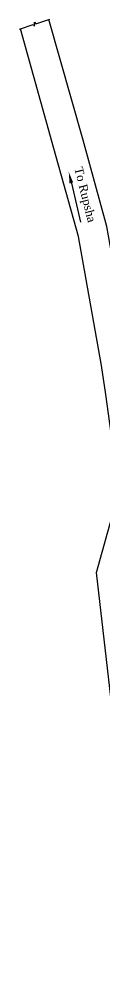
# Model space of a CAD drawing. Header units: inches. Extents: x 215676 to 3518780154, y 2761699 to 325936546.
# Drawn here: x 112840471 to 112855395, y 9364132 to 9531069 of the extents above; entities that cross this region are included whole.
import ezdxf
from ezdxf import colors
from ezdxf.entities.mleader import LeaderData, LeaderLine
from ezdxf.enums import TextEntityAlignment as Align
from ezdxf.math import Vec2, Vec3

# ---------------------------------------------------------------- set-up
doc = ezdxf.new("R2010")
doc.units = ezdxf.units.IN
doc.header["$LTSCALE"] = 20
doc.header["$MEASUREMENT"] = 0
doc.layers.add('Pucca Road', color=1, linetype='Continuous', lineweight=30)
doc.layers.add('Text', color=7, linetype='Continuous')
doc.styles.get("Standard").update_dxf_attribs({"font": 'times.ttf', "height": 1})
doc.styles.add('TR', font='times.ttf')

msp = doc.modelspace()

# ---------------------------------------------------------------- linework, layer by layer
at = {"layer": 'Pucca Road', "ltscale": 0.5}
for points in [[(112840471, 9529291), (112842898, 9530101), (112843126, 9529815), (112843145, 9530546), (112843373, 9530259), (112845800, 9531069)], [(112938529, 9382212), (112871767, 9379924), (112869475, 9380468), (112867936, 9382371), (112862238, 9410196), (112859270, 9434346), (112863329, 9448301), (112862090, 9456785), (112860729, 9466267), (112859942, 9471351), (112858729, 9478903), (112856931, 9488324), (112855758, 9494833), (112851626, 9509949), (112845629, 9531012)], [(112865382, 9364132), (112863201, 9377836), (112856873, 9409095), (112853962, 9434396), (112857955, 9448639), (112855602, 9465502), (112854821, 9470543), (112850825, 9493102), (112846531, 9508461), (112840642, 9529348)]]:
    msp.add_lwpolyline(points, dxfattribs=at)

# ---------------------------------------------------------------- texts
at = {"layer": 'Text', "style": 'TR'}
msp.add_text('To Rupsha', height=1500, rotation=284.01861, dxfattribs=at).set_placement((112850820, 9505211), align=Align.MIDDLE_LEFT)

# ---------------------------------------------------------------- leaders
at = {"layer": 'Text'}
ml = msp.add_multileader_mtext('Standard', dxfattribs=at)
ml.set_content('', color=256)
ml.set_leader_properties()
ml.build(insert=Vec2(0, 0))
ml.multileader.update_dxf_attribs({"text_right_attachment_type": 6, "dogleg_length": 0.36, "arrow_head_size": 2000})
ctx = ml.context
ctx.base_point, ctx.char_height, ctx.arrow_head_size, ctx.landing_gap_size, ctx.plane_origin = Vec3(112851156, 9495617), 1000, 2000, 90, Vec3(112849114, 9504389)
ctx.right_attachment = 6
notes = []
notes.append((ctx, [(0, (1, 1, 0), (112851156, 9495617), (1, 0), 0.000000014, [(0, [(112849114, 9504389)], 0, [])])]))
ctx.mtext.insert, ctx.mtext.flow_direction = Vec3(112851246, 9496117), 5
for ctx, leaders in notes:
    for number, flags, end, landing, length, lines in leaders:
        leader = LeaderData()
        leader.index, (leader.has_last_leader_line, leader.has_dogleg_vector, leader.attachment_direction) = number, flags
        leader.last_leader_point, leader.dogleg_vector, leader.dogleg_length = Vec3(end), Vec3(landing), length
        for number, points, colour, breaks in lines:
            line = LeaderLine()
            line.index, line.vertices, line.color, line.breaks = number, Vec3.list(points), colors.encode_raw_color(colour), breaks
            leader.lines.append(line)
        ctx.leaders.append(leader)

doc.saveas('drawing.dxf')
